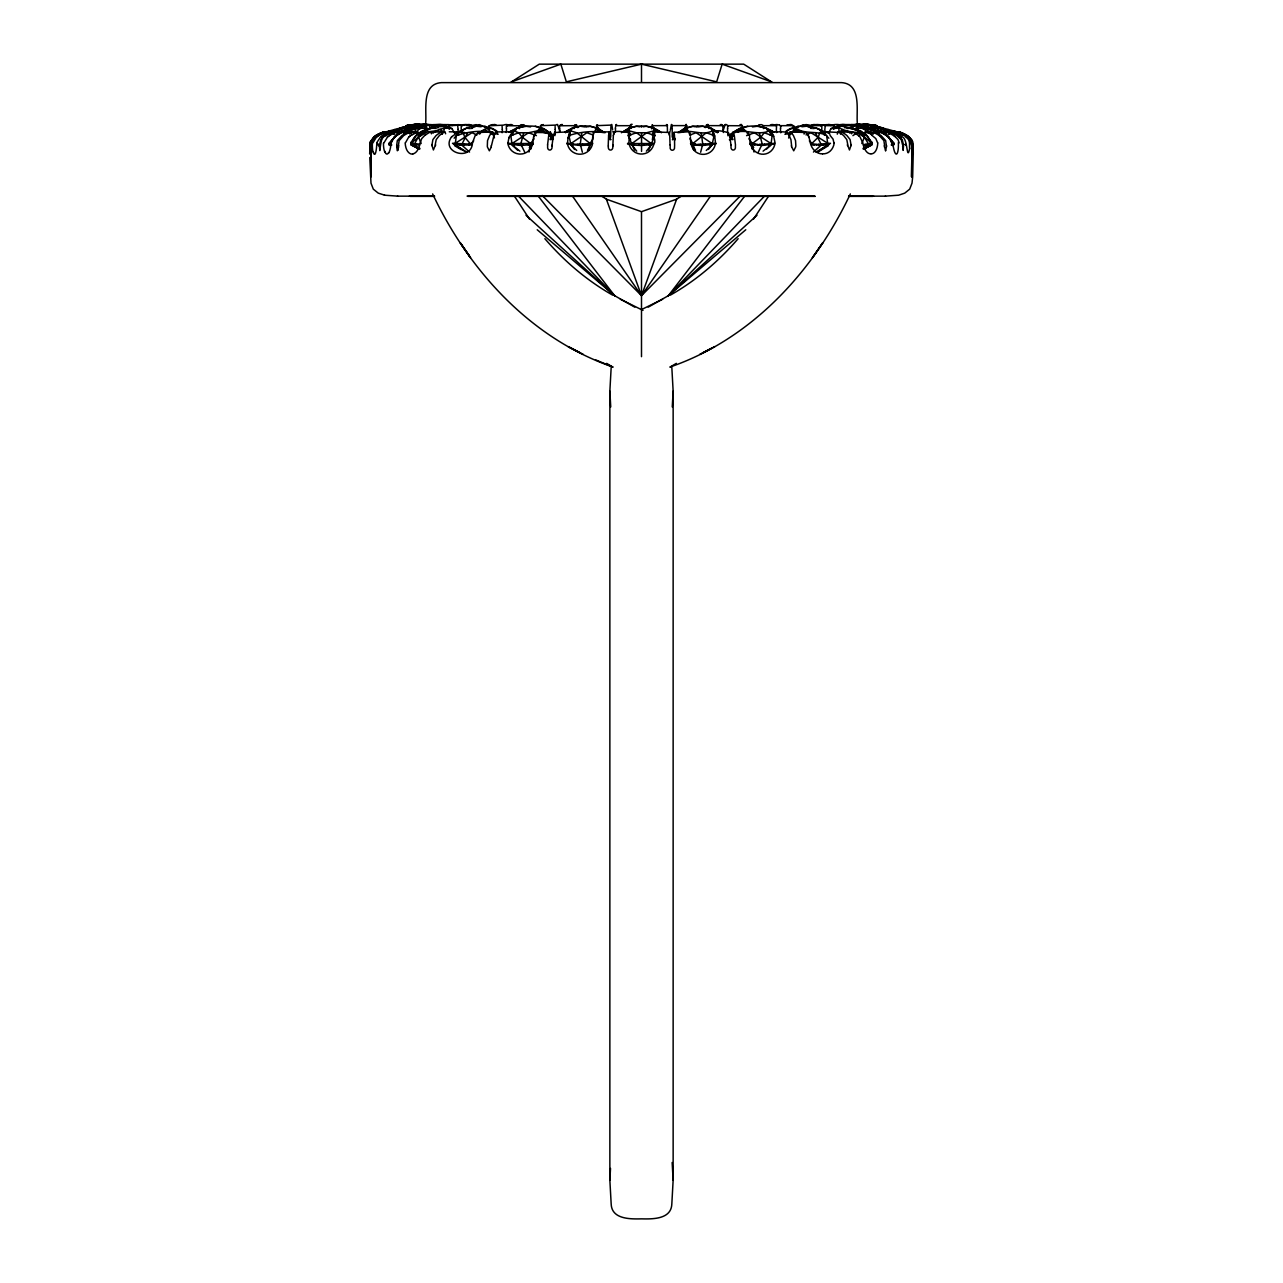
<?xml version="1.0" encoding="UTF-8"?>
<svg xmlns="http://www.w3.org/2000/svg" width="1283" height="1283" viewBox="0 0 1283 1283"><rect width="100%" height="100%" fill="white"/><g stroke="black" fill="none" stroke-linecap="round" stroke-linejoin="round"><path stroke-width="1.5" d="M432.034 144.594L432.9 139.59L436.012 135.629A35.86 25.484 -89.9 0 1 438.834 133.528L439.299 133.207A60.782 43.205 -89.9 0 1 440.518 132.47L441.769 131.78L442.427 134.17M519.599 128.605L519.551 125.782L521.139 124.916M629.68 143.552L653.528 143.552L653.528 144.402L641.612 145.492L631.942 144.995L627.547 143.311M634.492 150.111L628.237 135.645L629.071 128.124C639.768 124.419 652.502 125.333 661.467 132.742M634.283 144.899L634.283 144.049M639.159 145.155L639.159 144.305M644.082 145.155L644.082 144.305M648.941 144.899L648.957 144.049M648.621 150.111L654.891 135.645L653.865 128.124L660.344 132.117L653.913 130.834L646.696 132.742L636.432 132.742L629.135 130.834L622.64 132.133L629.071 128.124L621.405 132.742M379.511 146.358C380.201 161 379.303 133.031 386.039 135.629M911.908 145.989L911.844 150.303M371.108 146.07L370.883 150.432L370.771 146.07M723.163 129.391L722.537 125.093A44.424 9.382 -89.9 0 0 720.757 124.499L720.084 125.044M629.488 131.989C629.841 133.769 616.161 129.326 613.787 132.694A40.382 3.047 89.9 0 0 613.354 135.581M641.548 151.41L641.564 132.742M911.972 142.894L911.555 176.829L911.94 147.962M912.037 158.851L911.812 176.829L912.085 159.557M630.418 124.916L630.161 128.573M574.046 128.589L574.848 124.964M708.344 125.093L708.97 128.589M885.334 196.139L898.661 195.192L904.74 193.14L909.695 189.146L912.005 183.18L912.678 176.829L913.271 152.613M396.688 145.524L397.313 140.617L401.868 135.629A33.679 30.76 -89.8 0 1 404.658 133.945L406.102 133.207A58.441 53.373 -89.9 0 1 407.192 132.694L409.277 132.614M742.199 130.048L742.376 126.616M425.411 130.096L424.978 125.766L429.147 124.964M672.18 128.573L672.212 137.137M673.896 136.463L675.259 139.719L674.056 138.821L674.152 135.725L673.848 137.858M886.312 146.807L885.751 150.688M369.761 151.105L369.696 154.024L370.306 141.707L374.235 136.639A19.822 19.774 25 0 1 375.662 135.629L376.464 135.228M833.95 142.894L833.02 139.077L830.037 135.357M369.761 151.009L370.017 144.466M811.193 128.557L811.385 125.638L808.755 124.964A55.169 35.138 -76.1 0 0 806.847 124.74L806.67 124.627M379.543 144.819L380.81 139.59L385.076 135.629M672.244 126.44L672.051 125.141A43.221 3.384 -89 0 0 671.378 124.515L670.351 130.257M863.571 129.31C861.342 123.954 871.173 126.247 863.844 125.093A43.526 42.564 -89.7 0 0 856.499 124.499A44.905 43.911 89.7 0 1 864.742 125.157L871.045 125.67L866.073 124.916A55.073 54.046 79.7 0 0 863.716 124.643L862.609 124.595M425.731 122.575C426.678 109.376 421.562 84.004 441.384 82.625L841.616 82.625C861.438 84.004 856.322 109.376 857.269 122.575M667.288 125.141L667.401 129.391A9.558 1.026 -89.5 0 0 667.497 132.309M727.878 126.44L727.172 125.093A43.061 9.077 89.9 0 0 725.168 124.547M370.803 144.883L372.455 139.59L376.801 135.629M641.388 127.161L641.436 126.199M674.056 138.821L674.12 137.361M674.553 139.173L674.585 138.323M693.927 150.111L692.884 143.52L689.997 138.789M695.274 144.899L695.306 144.049L690.511 143.552L692.836 144.995L702.667 145.492L715.994 143.953M697.744 144.947L695.306 144.049M700.229 145.155L700.261 144.305L716.01 143.311M705.105 145.155L705.137 144.305M709.788 144.899L709.82 144.049M708.408 149.47L711.969 144.995L714.262 134.972M729.69 135.613A40.206 8.5 -89.9 0 0 728.455 132.726C724.959 131.764 710.718 127.45 712.723 135.854M714.054 144.402L714.086 143.552M850.95 145.588L849.458 149.983L847.838 145.604M371.14 144.434L371.396 141.723L371.156 144.883M612.873 144.867L613.354 135.629M686.597 128.589L686.694 126.632M686.421 125.141L686.694 126.488M410.656 143.311L416.045 135.645L420.535 132.742L435.723 130.834L443.95 132.133L444.143 128.124L446.259 126.199L449.467 127.161C436.685 124.708 412.853 129.856 411.298 144.995L418.178 148.507M759.199 125.365A32.043 10.745 -88.1 0 1 760.931 124.595A54.303 18.395 -84.1 0 1 761.877 124.788L763.449 125.67L763.385 128.605M552.107 144.851L553.342 135.629M652.373 139.831L653.496 131.844L669.293 132.486A58.874 4.651 -88.8 0 1 669.421 133.352L669.469 133.608M673.88 132.614L673.751 135.26M674.024 132.293L689.356 131.748L689.196 133.881M851.126 128.974L851.543 125.67L848.737 125.157A60.991 55.746 -89.8 0 0 844.358 124.611A31.241 28.563 -89.8 0 0 840.654 124.579L837.751 125.044M398.42 145.54L399.125 140.617L403.648 135.629A34.016 31.081 89.8 0 1 406.551 133.897L407.882 133.207A58.441 53.389 89.9 0 1 408.972 132.694L417.841 132.614M793.471 129.246L793.68 126.905M866.891 128.974L867.34 125.718M875.311 128.974L875.792 125.654L871.414 125.221M370.146 144.434L370.242 142.942A5.068 4.635 -68.3 0 1 370.258 142.269L373.706 137.169A18.924 18.876 13.6 0 1 375.823 135.645M610.724 137.153L610.884 126.44M671.827 367.387L673.142 391.123L673.142 1180.264L671.827 1203.967C671.314 1219.363 652.646 1219.123 641.5 1218.85C630.354 1219.123 611.686 1219.363 611.173 1203.967L609.858 1180.264L609.858 391.123L611.173 367.387M609.858 1180.264L610.516 1168.412M672.26 406.936L673.142 391.123M833.774 129.31L834.223 125.654L830.486 124.916M491.501 145.524L493.907 135.629A33.743 13.921 89.9 0 1 495.174 133.929L495.815 133.207A58.409 24.088 89.9 0 1 496.296 132.71L497.114 131.908L497.483 134.17M435.242 144.578L436.22 139.59L439.315 135.629A35.844 25.5 89.9 0 1 442.138 133.528L442.603 133.207A60.67 43.157 89.9 0 1 443.838 132.47L445.073 131.78L445.618 133.785M405.46 142.782L408.764 136.992M752.03 148.972L752.399 143.52L748.903 138.789M732.625 132.341L732.352 135.26M780.85 126.488L779.615 125.157M909.647 148.523C906.776 162.123 907.819 138.997 902.574 137.008A19.325 19.02 -64.2 0 0 900.714 135.613L899.912 135.148A43.414 42.74 -55.9 0 0 895.422 132.903L893.176 131.957L892.439 133.865M732.801 139.719L730.973 138.821L730.139 135.725L733.395 132.646M730.139 137.105L730.332 134.811C741.975 123.777 760.867 123.393 773.906 132.117L769.287 130.834L766.512 128.124L757.579 126.199L752.447 126.921M730.444 137.858L730.139 135.725M730.059 136.575L730.733 134.523M730.973 138.821L731.085 137.361L733.716 135.26L730.508 137.008M730.668 135.357L731.374 134.057M731.791 139.173L731.085 137.361M732.272 133.432L731.326 134.699M749.865 144.402L754.773 144.899L754.837 144.049L749.93 143.552M754.773 144.899L774.515 143.311M774.467 143.953L762.086 145.492L759.777 144.305M764.46 145.155L764.524 144.305M768.87 144.899L768.934 144.049M766.705 148.972L770.858 144.995L772.174 135.645L769.287 130.834C756.729 136.688 742.632 126.568 730.332 134.811M772.767 144.402L772.831 143.552M598.343 127.691L598.231 128.813M845.048 128.075L845.176 126.905M550.199 139.719L552.027 138.821L552.861 135.725L549.605 132.646M383.922 142.894L387.498 137.008M398.291 147.705L398.195 148.668M770.281 125.044L771.596 124.579A31.626 13.103 -89.9 0 1 773.312 124.643A58.858 24.393 -89.9 0 1 775.269 125.157L776.568 125.67L776.375 129.391A9.558 4.17 89.5 0 0 776.664 132.582M435.178 145.604L433.413 149.967L432.05 145.604M770.554 132.438L770.233 135.244M770.554 132.341L771.259 132.694M612.793 146.037C613.659 151.442 607.388 151.49 608.302 146.021M552.027 146.021C552.893 151.394 546.702 151.506 547.633 146.037A29.878 29.83 26.4 0 1 547.584 144.867M372.888 142.894L376.512 137.008M592.73 136.688L592.281 142.509M870.596 128.573L870.532 125.686M397.778 133.817L397.345 129.471M747.267 133.801C750.09 128.685 731.15 131.283 733.09 132.694A40.238 8.468 89.9 0 1 734.325 135.613M491.389 146.839L489.352 150.801L487.364 146.871A26.189 25.66 -77.3 0 1 487.348 145.556L487.524 140.617L489.577 135.629A34.112 14.049 -89.9 0 1 490.892 133.881L491.485 133.207A58.344 24.024 -89.9 0 1 491.966 132.694L492.88 132.614M591.768 142.75L590.838 144.049M608.591 135.629L608.238 144.851A29.798 29.461 70.9 0 0 608.35 146.021M652.726 133.224L652.406 135.405M388.829 144.049L398.259 132.742L403.038 130.834L421.289 126.199L424.064 126.199L427.864 128.605L419.3 128.124L398.259 132.742L388.893 143.52L390.112 145.492L391.78 144.947L388.829 144.049L389.471 145.155M793.744 126.44L791.643 124.916M376.641 142.894L380.714 136.639A19.822 19.486 71.5 0 1 382.126 135.645L383.072 135.052A45.29 44.584 57.2 0 1 387.819 132.71L392.887 132.614M873.931 127.819L874.3 125.654L870.949 125.157M875.808 127.739L876.738 125.654L875.102 125.365M532.75 142.894L533.616 136.639M845.224 126.488L845.353 125.638L851.543 125.67M788.596 138.003A9.59 4.186 89.5 0 0 789.67 135.308L790.248 131.892L805.323 132.518M876.674 127.033L876.93 125.654L875.375 125.574M390.866 142.894L394.779 136.639A19.838 18.812 77.8 0 1 396.142 135.661L397.008 135.068A46.765 44.6 67 0 1 402.028 132.534L409.052 131.924M812.716 128.605L816.613 128.124L824.327 132.117C813.181 125.012 795.668 122.976 785.87 132.165C782.021 131.347 775.397 132.309 770.923 131.892M790.232 131.989L791.066 132.694A58.393 24.169 89.9 0 1 791.563 133.207L792.156 133.881M811.337 125.044L813.598 124.579A25.099 17.85 -89.9 0 1 814.112 124.547L817.72 124.772A67.919 48.305 -89.9 0 1 819.869 125.157L821.858 126.44A19.614 13.664 -89.6 0 0 821.81 128.589A9.863 7.073 -89.9 0 0 822.13 132.582M825.578 133.673A9.51 6.527 -89.6 0 1 824.825 129.391L825.29 125.654L834.223 125.654M785.854 132.341L785.805 132.614A20.785 8.949 89.6 0 1 785.645 134.298M828.85 138.211L821.986 130.834L819.677 132.742L818.362 137.089L811.834 143.52L811.61 144.995L814.064 144.899L809.316 140.889M814.064 144.899L830.486 143.311L816.052 152.18M816.421 144.947L818.779 144.305M818.65 145.155L822.804 145.155L822.932 144.305M822.804 145.155L824.793 144.305M824.696 144.947L826.509 144.049M818.041 151.49L827.872 144.995L826.669 135.645C817.175 130.128 805.002 134.907 795.781 128.124L790.328 128.605L786.126 131.026M829.251 144.402L829.379 143.552M472.481 142.798L475.4 134.94M876.69 126.841L876.914 125.686M651.86 127.45L652.229 124.676M868.158 126.488L868.318 125.686M464.959 151.49L455.128 144.995L456.331 135.645C465.745 124.066 484.798 123.328 496.874 131.026M472.465 142.894C471.567 161.802 440.422 152.533 451.456 136.992M581.776 132.742L580.269 144.033L582.354 152.244M874.172 126.392L875.728 125.91M847.758 144.594L846.78 139.59L843.685 135.629A35.86 25.5 -89.9 0 0 840.862 133.528L840.397 133.207A60.686 43.157 -89.9 0 0 839.178 132.486L825.145 131.78L824.36 135.18M851.014 124.563A55.506 52.17 78 0 1 853.869 124.868L858.054 125.766L853.195 126.44A19.534 17.994 89.4 0 0 852.842 128.557M876.081 126.007L876 126.44A19.534 19.502 85.6 0 0 875.696 128.573M593.837 131.876L609.184 131.892L609.04 132.694A40.286 3.015 -89.9 0 0 608.591 135.565M858.054 125.766L857.605 130.096M876.113 125.862L873.643 125.285M651.828 127.691L651.556 128.797M589.073 150.111L590.116 143.52L593.003 138.789M609.152 137.858L608.944 138.821L609.104 136.463M398.019 149.79L397.329 150.752L396.688 146.823M722.987 130.946L725.168 124.676M865.432 144.305L863.491 144.899L872.344 143.311L866.955 135.645L860.348 130.834L842.145 126.199L833.533 127.161L842.145 126.199M865.271 144.947L867.051 144.305M863.026 148.443L869.649 144.305M869.457 145.155L870.628 144.305M864.822 148.507L871.702 144.995L870.997 142.75L871.895 142.076L871.542 143.552L866.57 146.406M870.483 144.947L871.43 144.049M863.347 149.245L871.702 144.995L872.215 142.814M872.103 144.402L872.344 143.311M804.329 132.983L804.056 134.09M837.943 131.796L837.27 134.17M858.872 135.95L857.974 135.212A45.787 37.656 -68.7 0 0 853.596 132.47L841.247 131.796L841.039 132.614M528.965 152.035L530.601 143.52L534.097 138.789M568.144 137.008L567.535 142.894M593.42 132.694L593.644 131.876L593.804 133.881M892.182 145.155L894.107 143.52L884.741 132.742L861.711 126.199L858.936 126.199L855.136 128.605L863.7 128.124L884.741 132.742L894.107 143.52L892.888 145.492L891.22 144.947L892.407 144.305M894.171 144.049L893.722 144.995L891.236 142.076M892.888 145.492L893.273 144.033L888.638 137.089L883.345 132.742M893.417 144.402L894.107 143.52M905.173 144.305C905.926 147.369 905.221 141.852 905.702 145.155M670.095 131.524L669.101 133.64M879.352 135.629A33.983 31.081 -89.8 0 0 876.465 133.897L875.118 133.207A58.473 53.469 -89.9 0 0 874.028 132.694L865.111 132.614M887.339 132.117L888.093 129.471M852.217 131.924L851.575 133.817M700.646 152.244L702.731 144.033L701.224 132.742M548.707 135.629L547.568 144.867M873.146 134.17L873.964 131.892L881.373 132.694A45.13 43.029 -64.3 0 1 885.976 135.036L886.858 135.629M864.999 132.983L864.004 135.453M885.238 133.833L885.96 131.86L887.563 132.518M885.863 132.149L885.655 129.471M705.217 127.658L706.612 124.676M879.432 131.973L878.711 133.897M888.526 134.186A19.534 19.165 88.2 0 0 889.151 132.63L891.332 132.694A40.03 39.131 -89.7 0 1 897.042 135.597M889.456 134.17L890.338 131.908L892.856 131.941M568.754 135.004L571.031 144.995L574.592 149.47M889.327 131.973L886.12 131.86M890.306 131.989L892.278 132.694A39.885 39.003 89.6 0 1 897.972 135.597M898.132 132.133L901.083 132.518A46.974 46.733 -0.8 0 1 906.359 135.004M902.639 134.523A47.214 46.461 56.9 0 0 898.308 132.534L896.657 131.844L900.474 132.887A38.666 38.554 -89.1 0 1 905.846 135.613M906.247 135.613A38.763 38.65 89 0 0 900.858 132.919L898.597 131.844L901.388 132.71A45.017 44.777 0.1 0 1 906.327 135.1L907.241 135.581M898.517 132.085L897.699 134.17M523.672 132.742L520.802 144.033L524.763 152.244M894.78 132.742L901.003 137.089L896.352 132.742L876.947 128.124L868.27 128.605L872.729 126.199L896.336 132.742L898.212 131.957M896.448 132.422L898.854 132.887A43.446 42.788 57.1 0 1 903.328 135.084M681.594 195.946L676.638 199.17L641.5 295.667L542.196 195.449M897.956 132.614L897.972 132.614A19.534 19.502 84 0 1 897.523 133.801M896.32 132.807L895.887 133.865M899.062 132.871L899.383 131.989L898.661 133.849M861.839 143.52L864.437 137.089L862.465 132.742L860.348 130.834L858.936 132.133L856.146 129.471M666.342 125.044L666.615 124.579A43.173 3.4 -88.8 0 1 667.256 125.173M615.632 126.183L615.904 125.093M509.094 137.008L507.94 142.894M569.684 132.694L570.069 131.86L554.657 132.502A41.553 8.692 89.9 0 0 553.342 135.581M850.356 193.925C814.096 270.873 752.079 338.68 670.255 366.954M391.026 143.664L389.118 144.947M587.47 150.271L590.164 144.995L592.489 143.552L575.474 144.305L566.99 143.311M535.123 132.502L550.423 132.614M584.759 126.921L580.189 126.199L571.977 128.124L568.561 135.645C579.258 132.085 591.174 130.738 602.272 132.133C592.04 122.976 575.682 124.708 564.969 132.117L570.534 130.834L576.709 132.742L590.116 143.52M595.055 130.834L596.499 128.124L605.111 132.742M550.375 131.941L550.006 132.502A41.649 8.692 -89.9 0 0 548.691 135.581M484.365 127.161L484.91 126.199L494.067 135.276L484.525 129.471M758.237 152.244L762.198 144.033L759.328 132.742M828.369 133.256L831.015 128.605L836.741 126.199C843.829 131.443 853.772 132.566 862.465 132.742L866.955 135.645L872.039 143.52L859.754 132.742M757.339 126.472L759.151 124.676M550.15 139.061L552.861 135.725M371.509 140.617L376.448 135.629M372.214 140.617L377.17 135.629M517.674 150.287L512.142 144.995L510.826 135.645L516.488 128.124C526.848 125.237 539.245 124.531 548.098 131.636M768.902 195.657L753.49 219.152M871.141 126.199L876.947 128.124L880.122 132.117L881.854 129.471M479.762 134.041L481.831 130.834L487.219 128.124L492.672 128.605L497.066 132.325M399.654 132.742L394.362 137.089L389.727 144.033L390.112 145.492M698.241 126.921L702.811 126.199L711.023 128.124L718.031 132.117L712.466 130.834C702.154 136.303 691.168 128.942 680.728 132.133C688.859 124.435 701.015 125.093 711.023 128.124L714.439 135.645L706.291 132.742L692.884 143.52M467.621 132.742L462.04 144.033L462.249 145.492L469.546 152.068M412.837 142.108L410.897 144.402M710.622 195.93L641.5 295.667L572.378 195.93M648.22 307.15L668.395 295.667L744.653 196.203M511.757 132.694L512.414 131.892L512.767 135.244M393.464 132.758L396.255 130.834L402.846 132.133L406.053 128.124L411.859 126.199L414.73 128.605L406.053 128.124L386.648 132.742L381.997 137.089L388.22 132.742M646.391 151.153L651.283 144.995M596.771 124.964L596.403 128.589M454.15 138.211L456.331 135.645C469.466 131.139 484.557 129.391 498.077 134.266M738.126 238.686C718.881 261.058 696.124 280.56 670.384 295.106M868.479 129.471L866.041 132.117L862.16 133.015M473.684 140.889L471.166 143.52L468.808 144.049L452.514 143.311L466.948 152.18M373.177 138.628L374.011 137.746M745.776 229.769L668.395 295.667L764.443 196.203M740.804 195.449L641.5 295.667L606.362 199.17L601.406 195.946M510.826 135.645L518.749 132.742L528.596 132.742L537.529 130.834L540.287 128.124L543.591 128.605L552.668 134.811L552.861 137.105M706.275 150.464L711.969 144.995M397.072 130.786L399.863 128.124L406.807 126.199L399.703 128.124M799.822 126.472L803.302 124.676M426.854 129.471L424.064 132.117L422.652 130.834L420.535 132.742L414.489 144.033L414.826 145.492L419.958 148.443M696.717 127.161L697.727 126.199M423.246 132.742L410.945 143.52L419.316 144.049L419.509 144.899L411.298 144.995L410.785 142.814M668.395 295.667L757.002 215.255M813.454 152.068L820.751 145.492L820.96 144.033L815.379 132.742M477.661 132.518L492.784 131.941M540.784 130.048L540.544 125.654L555.796 125.093A44.151 9.206 -89.9 0 1 557.544 124.515L560.062 131.427M432.916 133.24C437.888 128.541 445.426 127.562 451.969 128.605L454.631 133.256M540.544 125.654L541.49 124.964M381.997 137.089L387.434 132.742M676.349 363.362L670.047 367.082M763.096 151.153L770.858 144.995M398.372 131.123L402.237 128.124L411.859 126.199M424.93 135.26L421.722 138.628L420.134 142.894A13.584 7.169 -85.4 0 1 412.901 153.832M391.764 142.076L388.893 143.52M374.973 136.944L375.903 136.239M752.399 143.52L760.867 137.089L764.251 132.742L772.174 135.645M407.08 132.758L409.742 130.834L420.84 133.015M410.063 135.95L411.586 134.923M560.43 125.093L559.725 125.75L573.966 125.67M852.89 135.645L857.06 132.742L864.437 137.089L868.511 144.033L868.174 145.492L866.843 145.155M774.21 125.333L775.942 124.579A43.013 17.802 89.9 0 1 779.599 125.253M408.235 131.123L412.597 128.124L420.648 128.605L421.289 126.199L424.529 126.584M456.187 132.887L457.855 131.812L458.64 135.18M400.168 132.758L403.038 130.834M387.065 132.758L389.775 130.834L399.863 128.124L406.775 128.508M734.902 131.636L739.409 128.605L747.732 126.199M389.551 132.758L392.438 130.834L402.237 128.124L408.956 128.508M631.942 143.52L646.696 132.742L654.891 135.645M454.92 143.52L471.936 132.742L477.019 134.923M831.015 128.605L838.841 128.124L839.034 132.117L843.059 129.471M394.362 137.089L401.034 132.742M570.967 143.52L586.844 132.742L593.307 135.068M677.889 132.742L684.32 128.605L692.66 126.199L695.37 126.841M389.391 135.629L390.192 135.132M510.794 82.32L539.293 64.15L743.707 64.15L772.206 82.32M508.469 143.311L512.029 143.52L528.596 132.742L536.422 135.645M375.743 135.581L376.657 135.036A45.017 44.777 -0.1 0 1 381.612 132.726L383.809 132.518M818.329 151.779L828.513 145.604M512.879 131.716L516.295 129.647M565.482 132.742L572.314 128.605M425.94 132.742L418.563 137.089L421.161 143.52M426.87 130.529L431.072 128.124L436.204 128.492M786.72 125.173L787.938 124.676M470.284 128.605L466.387 128.124L458.673 132.117L461.014 130.834L463.323 132.742L464.638 137.089L471.39 144.995L455.128 144.995M533.07 143.552L530.601 143.52L522.133 137.089L518.749 132.742L513.713 130.834L509.094 132.133L516.488 128.124L525.421 126.199L530.553 126.921M458.673 132.117L463.692 129.471M702.619 352.905L712.033 348.03M699.812 354.316L714.791 346.602M662.637 299.244L641.5 309.572L641.5 356.674M530.665 146.775L529.302 147.385M441.769 131.78L429.741 132.309A47.696 38.987 72.4 0 0 425.138 135.292M798.475 129.471L784.923 134.266M416.157 132.518L417.649 131.957M509.11 132.117L515.092 129.471M489.513 129.246L489.16 125.766L503.369 125.157A60.894 25.083 -89.9 0 1 505.358 124.611A31.129 12.814 -89.9 0 1 507.026 124.579L508.742 125.333M506.416 128.605A19.534 7.714 89.7 0 0 506.304 126.568L507.715 125.157M805.981 134.923L811.064 132.742L828.08 143.52M564.985 132.117L571.256 129.471M590.822 142.878L591.688 142.557M382.51 132.726L384.387 131.844L383.553 132.165M393.753 131.7L389.936 130.834C375.839 137.81 386.343 127.979 387.113 133.865M744.092 129.471L737.693 132.117L742.713 128.124L745.471 130.834M376.544 137.04A19.309 19.085 -60.9 0 1 378.453 135.677L379.479 134.988A47.23 46.477 -56.7 0 1 384.692 132.534L392.438 130.834L395.517 131.7M622.656 132.117L629.103 129.471M384.659 132.614L386.343 131.844L384.98 132.486M680.728 132.117L687.223 129.471L687.945 130.834M383.489 132.325L383.072 132.502A58.697 58.537 89.1 0 0 381.115 133.352A36.501 36.405 89 0 0 376.801 135.613M382.382 132.374L383.585 131.908M471.791 128.011L476.282 126.199L481.141 126.776M830.566 125.509L833.806 124.676A29.413 26.446 89.7 0 1 837.623 124.499L839.002 124.659A54.335 48.497 -68.6 0 1 841.151 124.98L845.353 125.638M383.922 132.165L382.719 132.502A58.649 58.489 -89.2 0 0 380.762 133.352A36.517 36.421 -89 0 0 376.448 135.613M424.064 126.199L419.3 128.124L416.975 132.117L414.521 129.471M392.662 131.973L390.722 132.71A39.821 38.939 -89.7 0 0 385.044 135.597M396.912 131.876L391.7 132.71A39.837 38.971 89.6 0 0 386.023 135.597M384.627 132.518L383.601 131.957L384.804 131.989M489.16 125.766L491.357 124.916M746.578 135.645L754.404 132.742L770.971 143.52M511.532 81.839L560.847 64.15L566.348 81.839L641.5 64.15L716.652 81.839L722.153 64.15L771.468 81.839M689.693 135.068L696.156 132.742L712.033 143.52M606.362 199.17L641.5 211.679L676.638 199.17M628.237 135.645L636.432 132.742L651.283 143.52M628.093 128.605L636.304 126.199L639.704 126.841M814.625 125.044L816.87 124.579A25.163 17.882 89.9 0 1 817.399 124.547L821.633 124.868A71.495 50.823 89.9 0 1 823.157 125.141L825.29 125.654M822.403 125.028L824.055 124.676M887.483 131.7L890.562 130.834L893.449 132.758M382.831 132.742L389.775 130.834L393.544 131.7M449.21 129.31L448.777 125.75L459.827 125.141A71.399 50.759 -89.9 0 1 461.351 124.868L465.585 124.547A25.099 17.85 -89.9 0 1 466.098 124.579L468.359 125.044M508.533 143.953L520.914 145.492L533.135 144.402M843.781 125.028L845.77 124.676A32.556 30.664 -78.9 0 1 851.014 124.676M587.63 126.841L590.34 126.199L598.68 128.605L604.052 132.646L600.717 132.213M889.456 131.7L893.225 130.834L900.169 132.742L902.911 134.923L900.105 132.742L893.064 130.834L889.247 131.7M849.282 125.028L851.335 124.676A29.429 28.755 85.9 0 1 855.424 124.531L856.723 124.643A55.137 53.758 -67.1 0 1 859.69 124.996M448.777 125.75L452.113 124.964M855.953 125.028L857.172 124.82M839.499 125.044L842.402 124.579A43.67 39.917 89.9 0 1 850.485 125.253M858.969 125.028L859.883 124.916M521.956 124.659L522.069 124.627A54.335 18.315 85.4 0 0 521.155 125.093M512.029 143.52L530.601 143.52M852.521 125.044L855.504 124.676M853.452 125.044L854.478 124.82M860.444 125.044L863.716 124.659A55.682 54.592 75.1 0 1 866.634 124.996M860.813 125.044L863.427 124.74M431.585 126.488L441.833 124.916A55.843 49.893 71.1 0 1 443.726 124.627L445.345 124.563M431.441 125.718L434.648 125.093A40.96 37.432 89.8 0 1 442.33 124.515L445.233 125.044M424.978 125.766L432.483 125.157A58.938 53.822 -89.8 0 1 436.765 124.611A31.706 28.964 -89.8 0 1 440.566 124.579L443.469 125.044M880.154 132.133L886.745 130.834L889.536 132.758M859.498 124.916L860.412 124.82M412.388 128.589L411.971 125.782L418.258 125.093A44.905 43.911 -89.7 0 1 426.469 124.499L429.58 125.044M416.045 128.573A19.518 19.02 88.9 0 0 415.772 126.504L419.22 125.093A44.648 43.654 89.7 0 1 426.437 124.499A43.494 42.531 -89.7 0 0 418.242 125.157M415.66 125.686L422.492 125.093L418.114 124.579M492.303 124.692L493.121 124.563M411.57 125.221C409.566 125.221 403.247 126.76 407.641 125.574M422.46 124.74L421.546 124.676A31.065 30.824 -62.2 0 0 416.686 124.659L416.109 124.643A55.185 54.848 73.2 0 0 413.046 124.948L407.353 126.392A19.566 19.47 87.3 0 1 407.625 128.573M643.12 126.841L646.552 126.199L654.747 128.605M407.705 125.493L406.086 125.686L409.71 125.093M406.984 125.526L409.117 125.381M409.582 125.301L407.449 125.445L410.528 125.157A43.798 43.67 89.1 0 1 419.028 124.515M682.283 132.213L678.948 132.646L684.32 128.605L686.501 128.124L687.223 129.471M833.533 127.161L839.451 126.199M408.363 125.285L410.063 125.221M839.05 132.133L847.277 130.834L850.084 133.24M860.011 124.82L860.941 124.74A30.76 30.567 81.7 0 1 865.752 124.579M801.169 130.834L792.653 132.133L788.933 135.26L798.09 126.199L798.635 127.161M409.133 125.157L411.009 125.093A44.889 44.761 89.1 0 1 419.381 124.499M411.699 125.141L414.184 124.868A53.902 53.549 65.9 0 1 416.125 124.676L417.248 124.595M416.093 125.028L411.971 125.782M856.98 126.68L860.316 126.199M590.164 144.995L580.333 145.492L567.006 143.953M409.582 125.093L411.025 124.916A54.592 54.495 -49.7 0 1 413.479 124.643L414.329 124.595A32.572 32.508 39.7 0 1 418.114 124.595M415.933 125.028L416.911 124.916A55.089 54.078 -79.6 0 1 419.284 124.643M422.861 125.028L423.39 124.964A55.426 54.143 73.3 0 1 426.309 124.611L427.848 124.563M857.509 124.74L858.215 124.676A30.808 30.279 -86.4 0 1 862.866 124.595L863.972 124.676A30.68 30.648 -78.1 0 1 868.671 124.579M860.54 124.74L861.454 124.676A31.081 30.84 62.4 0 1 866.33 124.659L866.875 124.676A55.217 54.864 -73.4 0 1 869.954 124.948L871.301 125.141M476.314 124.643L476.121 124.659A54.062 34.481 79 0 0 474.566 124.916L471.615 125.654L471.791 128.557M801.859 126.776L806.718 126.199L811.209 128.011M858.471 126.584L861.711 126.199L862.352 128.605L870.403 128.124L874.765 131.123M854.574 124.676L855.633 124.579A43.494 42.531 89.7 0 1 864.758 125.157M416.366 124.996A55.714 54.624 -74.9 0 1 419.3 124.676L420.375 124.595M419.284 124.643L420.118 124.595A30.824 30.295 86.4 0 1 424.785 124.611L425.491 124.74M426.533 124.627L426.277 124.643A55.137 53.758 67 0 0 423.31 124.996M846.796 128.492L851.928 128.124L856.13 130.529M414.329 124.595L413.479 124.659A55.586 55.426 -38.9 0 0 410.48 124.996A43.397 43.269 -89.1 0 1 420.054 124.547M874.044 128.508L880.747 128.124L884.629 131.123M876.225 128.508L883.137 128.124L893.225 130.834L896.095 132.758M519.551 125.782L506.416 125.734M630.226 125.686L615.632 125.686M653.239 125.654L667.513 125.622M672.276 125.622L686.742 125.606M793.84 125.654L780.914 125.67M512.061 131.892L497.563 131.908M653.496 131.844L653.817 135.036M697.776 144.305L700.261 144.305M631.028 124.323L632.182 124.323M727.91 125.67L742.44 125.766L741.494 124.964M776.568 125.67L763.449 125.67M471.422 125.654L466.755 125.638M811.385 125.638L821.97 125.638M440.855 126.199L446.259 126.199L451.969 128.605M384.675 195.192L378.26 193.14L373.305 189.146L370.995 183.18L369.777 157.536M397.505 196.139L409.133 196.139M409.405 196.091L434.616 196.091M467.06 196.091L814.721 196.091M848.672 196.091L873.611 196.091M874.012 196.139L885.559 196.139M410.207 196.379L434.424 196.379M467.798 196.379L815.266 196.379M848.576 196.379L872.793 196.379M596.467 125.67L611.141 125.093A44.328 3.32 -89.9 0 1 611.783 124.515L612.616 129.759M708.954 125.638L723.275 125.654M449.275 131.796L457.871 131.908M900.233 135.645L900.105 132.742L902.895 134.907M863.828 124.676A31.097 31.017 -35.4 0 1 868.671 124.643L869.521 124.643A54.592 54.495 49.6 0 1 871.975 124.884L872.969 125.028M865.752 124.595L866.907 124.643A53.934 53.581 -65.9 0 1 868.816 124.868L870.868 125.093M868.671 124.595L869.521 124.659A55.586 55.426 39 0 1 872.52 124.996L873.851 125.157M826.396 144.899L827.872 144.995M384.419 195.192L397.762 196.139M856.419 124.627L856.675 124.643A55.377 54.094 -73.3 0 1 859.61 124.932L860.139 125.028M757.259 144.947L759.712 145.155M828.577 124.659L828.321 124.643A32.412 25.227 -82 0 0 824.071 124.932M754.837 144.049L757.307 144.305M789.879 124.579L790.697 124.692M885.478 150.769L884.661 146.839M814.192 144.049L816.517 144.305M873.418 125.093L871.991 125.093A44.889 44.761 -89.1 0 0 863.619 124.499M428.49 124.676L430.543 125.044M422.684 126.199L426.02 126.68M860.059 125.028L864.004 125.654M422.989 124.82L422.059 124.74A30.744 30.567 -81.6 0 0 417.248 124.579M872.937 125.221L874.733 125.285M443.549 126.199L449.467 127.161M873.996 125.285L875.166 125.349M873.402 125.301L874.268 125.381L872.472 125.157A43.397 43.269 89.1 0 0 862.946 124.547M850.501 125.157L853.323 125.67M537.529 130.834L552.668 134.811M873.883 125.381L874.733 125.461M419.862 124.756L421.578 125.109M876.481 125.59L874.942 125.493M422.588 124.82L423.502 124.916M627.547 143.953L629.68 144.402M420.792 124.82L422.187 125.044M421.145 125.028L419.028 124.676A30.68 30.648 77.9 0 0 414.329 124.579M423.117 124.916L424.031 125.028M433.798 125.028L431.746 124.676A28.851 28.146 -71.3 0 0 427.848 124.611M439.235 125.028L437.246 124.676A32.62 30.744 -82.8 0 0 431.986 124.74A55.618 52.138 -73.7 0 0 429.147 125.06M495.062 124.676L496.264 125.173M883.297 128.124L876.225 126.199L883.137 128.124L885.928 130.786M460.501 125.028L458.849 124.676A32.861 25.419 -81.2 0 0 454.455 125.125M471.679 125.044L469.418 124.579A25.147 17.882 89.9 0 0 468.904 124.547L465.28 124.772A67.983 48.337 89.9 0 0 463.147 125.157L461.158 126.504A19.63 13.68 89.6 0 1 461.206 128.589A9.847 7.073 89.9 0 1 460.87 132.582M891.974 143.664L892.84 143.953M452.434 125.509L449.194 124.676A29.493 26.398 -77.7 0 0 445.345 124.708M707.591 124.627L707.542 124.611A30.664 5.661 89.6 0 0 706.644 125.365M535.268 126.199L540.287 128.124L545.323 132.117L538.908 129.471M899.078 132.165L900.281 132.502A58.665 58.505 89.2 0 1 902.238 133.352A36.517 36.405 89.1 0 1 906.039 135.308M858.936 126.199L863.7 128.124L866.843 132.502M753.714 147.385L752.335 146.775M899.495 132.325L899.912 132.502A58.729 58.569 -89.1 0 1 901.885 133.352A36.485 36.389 -89 0 1 905.686 135.308M595.777 129.471L602.272 132.117M653.897 129.471L660.344 132.117M432.644 193.941C468.936 270.841 530.905 338.696 612.745 366.954M595.585 359.865L612.953 367.082M873.964 131.892L875.808 132.694A58.473 53.437 89.9 0 1 876.898 133.207L878.342 133.945A33.631 30.728 89.8 0 1 881.132 135.629L885.671 140.617L886.312 145.508M711.744 129.471L718.015 132.117M865.335 131.828L873.258 130.834L875.92 132.758M767.908 129.471L773.89 132.117M377.827 144.305L377.587 143.52L377.988 144.995M552.925 136.575L550.728 133.432M612.103 366.713L606.651 363.362M620.363 299.244L642.991 310.39M512.687 125.044L511.372 124.579A43.574 17.962 89.9 0 0 507.731 125.253M411.298 144.995L419.653 149.245M583.188 354.316L568.209 346.602L580.381 352.905M819.308 129.471L824.327 132.117M841.247 131.796L842.482 132.486A60.542 43.029 89.9 0 1 843.685 133.207L844.166 133.512A35.828 25.468 89.9 0 1 846.988 135.613L850.1 139.59L850.966 144.578M537.224 229.769L614.605 295.667L634.78 307.15M416.43 146.406L411.458 143.552L411.105 142.076L412.003 142.75M685.876 124.595L685.908 124.611A57.446 6.078 88.3 0 1 686.357 124.419M906.712 135.34L907.322 135.629A19.822 19.774 -25.1 0 1 908.781 136.623L912.261 140.601L912.838 144.434M612.616 295.106C586.876 280.56 564.119 261.058 544.874 238.686M710.686 128.605L717.518 132.742M766.705 129.647L770.121 131.716M454.487 145.604L461.271 149.726M825.145 131.78L825.979 132.293M871.462 134.94L875.824 138.596L877.588 142.798M893.69 135.629L892.663 135.004A46.958 44.921 63.9 0 0 887.579 132.454M630.611 139.831L629.68 138.163M881.966 132.742L888.638 137.089M439.941 129.471L443.95 132.117M906.552 135.629L910.898 139.59L912.101 142.894M906.183 135.629L909.839 138.628M905.83 135.629L910.176 139.59L911.491 144.819M893.064 130.834L895.935 132.758M879.962 130.834L882.832 132.758M897.956 135.629L902.222 139.59L903.489 144.819M897.025 135.629L901.275 139.59L902.574 144.835M879.352 135.629L883.891 140.617L884.596 145.54M731.855 138.323L732.85 139.061M870.163 142.108L870.997 142.75M905.622 136.639L908.524 139.574L909.727 142.894M551.915 137.361L549.268 135.276L551.915 137.361L552.027 138.821M512.142 144.995L519.904 151.153M895.566 132.742L901.003 137.089M895.117 136.639L897.972 139.558L899.142 142.894M525.998 215.255L614.605 295.667L538.347 196.203M785.918 131.908L786.736 132.694M585.273 126.199L586.283 127.161M483.226 126.472L479.746 124.676A32.3 20.544 -83.5 0 0 476.346 125.125M571.031 144.995L576.725 150.464M613.835 133.544L612.873 131.411M518.557 196.203L614.605 295.667M909.791 138.628L911.876 144.835M631.942 144.995L636.705 151.153M807.584 134.923L808.29 135.95M461.463 244.54L470.54 257.675L460.26 242.792L469.273 255.878M529.51 219.152L514.098 195.657M401.146 129.471L402.862 132.117M789.141 135.629L790.937 139.59L791.579 145.524M525.645 126.472L523.833 124.676A32.059 10.665 -86 0 0 522.069 125.269M912.133 140.601L909.102 137.008A19.293 19.229 -10.8 0 0 907.177 135.645M692.836 144.995L695.53 150.271M808.867 136.992L810.503 142.782M712.931 131.812L713.172 132.309A47.487 6.96 84.5 0 1 714.23 134.603M773.745 136.639L775.076 142.894A12.99 12.397 80.3 0 1 752.528 148.491A12.99 12.221 78.5 0 1 750.33 142.894M394.49 134.17L393.624 131.924M390.545 133.865L389.791 131.892M384.339 133.849L383.665 132.181L384.595 132.422M404.353 133.881L403.632 131.957M418.483 134.458L417.969 132.999M411.33 133.4L410.849 131.973M384.531 132.293L383.633 132.085M431.425 133.817L430.767 131.796M577.831 127.642L576.42 124.676A31.209 5.757 -86.6 0 0 575.506 125.173M912.502 141.146L913.288 154.056M397.137 132.069L395.1 132.694A45.21 43.109 -62 0 0 390.385 135.084M734.325 135.629L735.464 144.851A29.846 29.814 13.2 0 1 735.4 146.021C736.394 151.458 730.059 151.442 731.021 146.005A29.878 27.039 83.5 0 1 731.102 144.835M729.69 135.629L730.941 144.851M911.764 150.287L911.539 145.973A29.974 8.34 87.2 0 0 911.411 144.787M394.907 129.471L395.661 132.117M652.598 125.028L652.822 128.573M630.755 124.676L631.124 127.45A8.837 2.454 62.2 0 0 631.124 128.14M714.791 136.639L715.497 142.894A12.67 12.445 75.2 0 1 692.868 148.876M390.593 144.305L390.818 145.155M389.358 143.552L389.583 144.402M752.287 144.995L754.035 152.035M478.848 133.737L478.447 131.957M415.949 144.305L416.157 145.155M413.351 144.305L413.543 145.155M411.57 144.049L411.763 144.899M414.682 125.686L415.067 128.156M749.448 137.008L750.25 142.91M406.936 126.151L407.288 128.974M407.288 126.071L407 126.488A19.534 19.502 -85.6 0 1 407.208 127.739M419.028 125.67L419.461 129.31M429.645 125.67L430.062 128.974M408.844 126.392L409.052 127.835M406.246 126.568L406.438 127.819L406.31 126.905M630.578 135.405L630.258 133.224M911.555 141.723L911.748 142.894M437.615 125.654L437.744 126.488M684.817 128.893L684.689 127.691M468.808 144.049L468.936 144.899M464.221 144.305L464.35 145.155M457.726 125.638L458.063 129.391M460.068 144.305L460.196 145.155M456.491 144.049L456.604 144.899M453.621 143.552L453.749 144.402M892.118 142.894L888.638 137.008A19.309 18.363 -73.6 0 0 886.874 135.597M535.733 133.801L535.492 131.941M690.783 142.894L690.334 137.008M791.675 146.839L793.712 150.801L795.701 146.871A26.205 25.772 75.4 0 0 795.829 145.556L795.54 140.617L793.471 135.629A34.144 14.113 89.9 0 0 792.156 133.881M437.792 126.905L437.904 128.075M570.277 135.854L570.101 132.742M555.202 134.17L555.01 131.941M502.07 125.67L502.262 129.391M900.169 132.742L900.409 135.645M552.267 134.523L552.332 135.357M552.492 137.008L552.556 137.858M551.145 138.323L551.209 139.173M528.163 144.049L528.227 144.899M523.223 144.305L523.288 145.155M518.476 144.305L518.54 145.155M514.066 144.049L514.13 144.899M510.169 143.552L510.233 144.402M654.122 138.42L654.202 139.574M530.713 144.995L530.97 148.972M672.148 1162.494L673.142 1180.264M609.858 391.123L610.74 406.936M912.983 144.466L913.271 152.452M902.623 145.989L903.152 150.384L903.505 145.973M587.694 144.049L587.726 144.899M582.739 144.305L582.771 145.155M577.863 144.305L577.895 145.155M573.18 144.049L573.212 144.899M568.914 143.552L568.946 144.402M555.106 126.44L555.17 129.391M614.012 134.17L613.948 131.989M629.456 136.447L629.472 132.999L628.911 142.894A13.103 13.038 39.4 0 0 635.133 152.34L635.614 152.597A12.525 12.509 -7.3 0 0 647.37 152.613L647.835 152.356A12.926 12.926 0 0 0 654.041 142.974M670.047 144.899L669.726 135.629A35.282 2.791 -88.8 0 0 669.469 133.64M370.739 148.058L371.236 176.829L370.803 142.894M641.5 64.15L641.5 81.839M641.5 211.679L641.5 309.059M689.548 132.005A49.668 7.297 -84.2 0 1 690.126 134.426M690.35 134.426A19.325 2.582 -85.6 0 1 690.559 135.629M693.061 148.7A13.327 12.958 73.3 0 1 690.879 143.087M714.503 135.052A19.822 3.384 86.6 0 1 714.823 135.998M707.591 124.499A56.292 10.665 -86.8 0 1 708.28 124.659M685.314 126.039A30.696 3.304 -86.6 0 1 685.86 124.964M747.941 132.181A46.797 12.509 -81.3 0 1 749.064 134.587M749.288 134.811A19.341 4.667 -84.3 0 1 749.689 136.078M773.28 135.26A19.822 6.223 85.9 0 1 773.809 136.239M771.243 132.245A44.937 12.557 82.8 0 1 772.943 134.523M739.666 125.173A28.916 6.062 -85.8 0 1 740.532 124.643M740.852 124.419A55.506 11.371 86.2 0 1 741.478 124.547M805.419 132.293A46.525 24.457 -75 0 1 807.761 134.571M808.386 135.725A18.86 8.917 -83.3 0 1 808.98 136.752M822.563 153.864A14.049 11.691 83 0 1 810.327 142.942M834.207 143.055A13.632 11.467 82.1 0 1 822.595 153.8M826.011 131.54A47.792 26.799 77.5 0 1 829.941 134.17M803.318 125.125A31.979 20.432 -84.3 0 1 806.67 124.595M787.938 125.093A29.493 13.167 -83.9 0 1 789.863 124.643M790.665 124.499A55.971 24.329 80.4 0 1 791.627 124.676M858.92 135.87A18.828 15.011 -81 0 1 860.011 136.912L862.834 142.894A13.616 7.137 85.4 0 0 870.868 153.816M877.78 142.958A13.632 7.233 84.7 0 1 871.093 153.816M866.923 132.165A46.605 39.292 69.5 0 1 871.622 134.539M828.561 124.467A54.383 41.746 76.8 0 1 830.486 124.692M898.357 142.573A12.894 2.807 86 0 1 896.352 154.088A12.894 2.807 86 0 1 892.792 142.67M893.722 135.581A19.854 19.277 72.4 0 1 895.149 136.591M909.663 147.786A12.798 2.245 87.1 0 1 909.615 148.427M909.487 142.734A13.568 2.55 86.7 0 1 909.471 147.337M904.21 135.613A19.838 19.646 65.1 0 1 905.654 136.607M858.022 124.676A30.664 30.086 -72.4 0 1 862.609 124.627L864.325 124.579A43.766 43.638 89.1 0 1 872.697 125.157M377.346 136.607A19.838 19.646 -65 0 1 377.827 136.255M424.978 124.676A30.68 30.102 72.4 0 0 420.375 124.627L418.675 124.579A43.766 43.638 -89.1 0 0 410.303 125.157M376.625 135.004A46.958 46.733 0.8 0 1 381.917 132.518M372.968 151.843A13.055 2.919 -86 0 1 372.375 143.343M375.085 153.078A12.124 1.973 -88 0 1 373.161 151.699M376.817 143.103A12.654 1.924 -88.9 0 1 375.101 153.992M387.562 137.073A19.325 18.684 -68.6 0 1 389.423 135.709M384.643 151.683A12.91 4.266 -85.9 0 1 383.473 143.103M385.365 152.661A12.814 3.56 -87.7 0 1 384.804 151.202M388.621 152.597A12.974 3.528 -88.3 0 1 385.365 152.661M391.042 143.135A12.894 3.448 -88.1 0 1 388.685 153.078M411.683 135.18A46.557 38.602 -67 0 1 416.221 132.791M408.828 137.073A18.876 16.631 -77.6 0 1 410.111 136.03M405.187 142.974A13.199 7.153 -85.4 0 0 408.748 152.597A15.075 7.955 -85.6 0 0 412.148 154.072A15.236 8.051 -85.5 0 0 412.885 154.024M452.113 125.253A55.426 42.082 -73.7 0 1 454.407 124.9M419.092 135.389A9.286 8.708 -68.9 0 1 418.675 134.378M453.316 135.709A42.515 23.158 -75.7 0 1 456.219 133.4M451.536 137.185A18.86 11.515 -83 0 1 452.466 136.126M475.64 135.421A46.557 24.04 77.2 0 1 477.821 132.919M491.325 125.173A55.859 24.104 -79.1 0 1 492.287 124.9M493.137 124.82A29.445 13.215 89.9 0 1 495.062 124.483M461.158 132.47A144.113 2.646 1.1 0 1 464.622 132.486M510.105 135.613A44.905 12.237 -82 0 1 511.741 133.159M509.223 137.73A19.309 5.774 -84.6 0 1 509.864 136.319M507.763 143.022A13.006 12.654 -73 0 0 518.669 153.976A13.151 12.638 -84.7 0 0 520.273 154.072A12.958 12.445 -85 0 0 532.814 142.942M533.76 137.169A19.87 4.49 85.6 0 1 533.985 136.142M534.241 135.597A47.006 12.269 82.1 0 1 535.252 133.015M541.458 125.574A55.137 11.13 -84.7 0 1 542.1 125.076M542.436 125.044A29.477 6.19 89.2 0 1 543.302 124.547M568.754 135.324A45.546 6.591 -84.3 0 1 569.668 132.983M568.241 138.211A19.325 3.063 -85.5 0 1 568.61 136.784M592.666 143.055A12.798 12.734 -43.2 0 1 567.327 143.022M592.874 137.602A19.646 2.325 87 0 1 592.971 136.495M592.971 135.164A45.466 6.623 84.5 0 1 593.452 132.855M596.739 125.862A55.377 5.709 -87 0 1 597.076 125.269M597.236 126.295A31.257 3.368 89.7 0 1 597.718 125.076M574.88 125.397A55.265 10.376 88.2 0 1 575.426 124.932M654.571 138.837A6.479 2.341 -80.7 0 1 654.699 142.718M653.849 133.528A16.807 1.347 -89.9 0 1 654.154 133.272M630.578 127.979A31.161 1.299 -86.5 0 1 630.627 127.61M630.514 126.873A54.688 2.486 87.8 0 1 630.595 126.311M613.001 144.867A29.669 28.483 -80.4 0 1 612.937 146.054M615.904 125.253A42.852 3.224 89.9 0 1 616.626 124.531M615.439 127.097A19.55 1.091 89.7 0 1 615.455 128.829M615.455 128.701A9.911 0.834 89.9 0 1 615.423 131.957M609.441 133.256A19.55 1.107 89.7 0 1 609.393 131.572M609.986 139.767A9.911 0.818 -89.7 0 1 609.457 133.673M610.163 136.736A15.364 1.556 87.5 0 1 609.906 138.708M611.045 139.398A14.754 1.62 82.6 0 1 610.58 139.462M552.299 144.867A29.974 27.584 -83.1 0 1 552.219 146.037M560.446 125.189A42.98 8.997 89.9 0 1 562.419 124.547M559.548 126.696A19.55 3.721 89.7 0 1 559.596 128.653M559.613 128.621A9.895 2.149 90 0 1 559.5 132.357M550.615 132.277A19.534 3.721 89.7 0 0 550.76 134.122A9.895 2.133 -89.7 0 0 552.364 139.927M553.374 138.307A15.332 3.592 87.5 0 1 552.364 139.767M555.266 129.407A9.558 1.732 89.4 0 1 554.865 135.693M491.293 145.524A26.51 21.554 -85.4 0 1 491.197 146.807M506.48 128.589A9.911 4.138 89.9 0 1 506.24 132.518M493.265 134.041A20.801 8.227 89.6 0 1 493.009 132.502M494.468 137.89A9.927 4.122 -89.8 0 1 493.249 134.057M502.375 129.391A9.574 3.737 89.5 0 1 502.134 132.726M396.944 146.775A26.542 14.819 -86.9 0 1 396.944 145.508M398.243 148.7A4.956 1.844 -89 0 1 398.067 149.854M398.484 147.802A16.743 5.116 -88 0 0 398.548 146.775A25.852 5.501 -87.5 0 0 398.708 145.604M431.489 126.504A19.518 17.689 89.4 0 1 431.762 128.573M409.918 134.138A19.486 17.657 89.2 0 1 409.357 132.582M862.898 124.547A42.515 42.403 -89.1 0 1 872.344 125.173M911.892 144.931A30.086 4.314 87.2 0 1 911.94 146.198M903.024 145.701A29.958 0.818 87.2 0 1 903.12 147.93M903.04 144.787A30.086 11.659 87.1 0 1 903.072 145.893M855.633 124.499A44.648 43.654 -89.7 0 1 863.844 125.157M867.885 128.156A19.55 19.181 88.7 0 1 868.126 126.488M884.372 147A26.221 4.956 87.4 0 1 884.292 145.604M886.601 145.54A26.542 15.316 86.7 0 1 886.601 146.855M871.975 132.63A20.785 19.149 89.1 0 1 871.398 134.202M786.736 132.694A58.425 24.217 -89.9 0 1 787.233 133.207L787.858 133.929A33.775 14.001 -89.9 0 1 789.141 135.629M791.547 146.839A26.446 21.827 85.4 0 1 791.435 145.54M780.561 128.541A19.55 8.42 89.7 0 1 780.673 126.424M780.77 132.807A9.911 4.041 89.9 0 1 780.481 128.525M727.605 128.492A19.55 4.49 89.7 0 1 727.669 126.311M728.086 135.854A9.895 2.005 90 0 1 727.573 128.476M730.668 139.35A15.332 3.785 -81.5 0 1 729.385 139.751M732.336 135.212A9.558 2.293 89.7 0 1 730.636 139.783M728.151 132.919A19.534 4.474 89.7 0 1 728.006 134.539M723.371 132.502A9.542 2.277 89.4 0 1 723.195 129.391M670.127 144.899A27.985 26.702 81.6 0 0 670.207 146.519C669.149 151.442 675.323 151.586 674.553 146.615A25.724 25.403 -70.5 0 0 674.617 145.364L674.489 135.629A36.132 2.823 -89 0 0 674.216 133.496L674.2 133.336A58.97 4.619 -88.9 0 0 674.056 132.486M671.971 128.364A19.55 1.908 -89.1 0 1 672.051 126.039M672.773 136.078A14.835 1.139 -86.2 0 1 672.757 133.945M673.062 138.5A15.428 1.78 -80.9 0 1 672.404 139.639M673.703 135.068A9.558 1.026 -89.2 0 1 672.934 139.703M669.309 133.4A19.55 1.908 -89.2 0 1 669.197 135.1M851.158 144.594A29.012 24.201 84.7 0 1 851.142 145.62M847.486 145.637A28.98 16.182 86.6 0 1 847.421 144.61M840.894 132.534A19.614 13.696 -89.5 0 1 840.461 134.09M425.812 125.349A119.896 0.85 0.4 0 1 427.56 125.301M458.175 129.391A9.51 6.511 89.6 0 1 457.438 133.673M431.858 145.62A28.98 24.249 -84.7 0 1 431.842 144.594M435.595 144.61A28.996 16.262 -86.6 0 1 435.514 145.637M393.544 134.154A19.518 19.004 88.5 0 1 392.919 132.598M379.062 146.454A27.937 11.804 -86.9 0 1 379.078 144.851M419.236 125.173A43.526 42.564 89.7 0 1 428.49 124.547M370.37 146.166A30.279 9.029 -87.1 0 1 370.402 144.931M371.605 145.829A30.295 3.721 -87.3 0 1 371.653 144.787M377.154 135.613A38.65 38.554 89.1 0 1 381.789 133.224M376.753 135.613A38.763 38.65 -89 0 1 381.773 133.063M822.74 242.792L812.46 257.675L822.74 242.792"/></g></svg>
